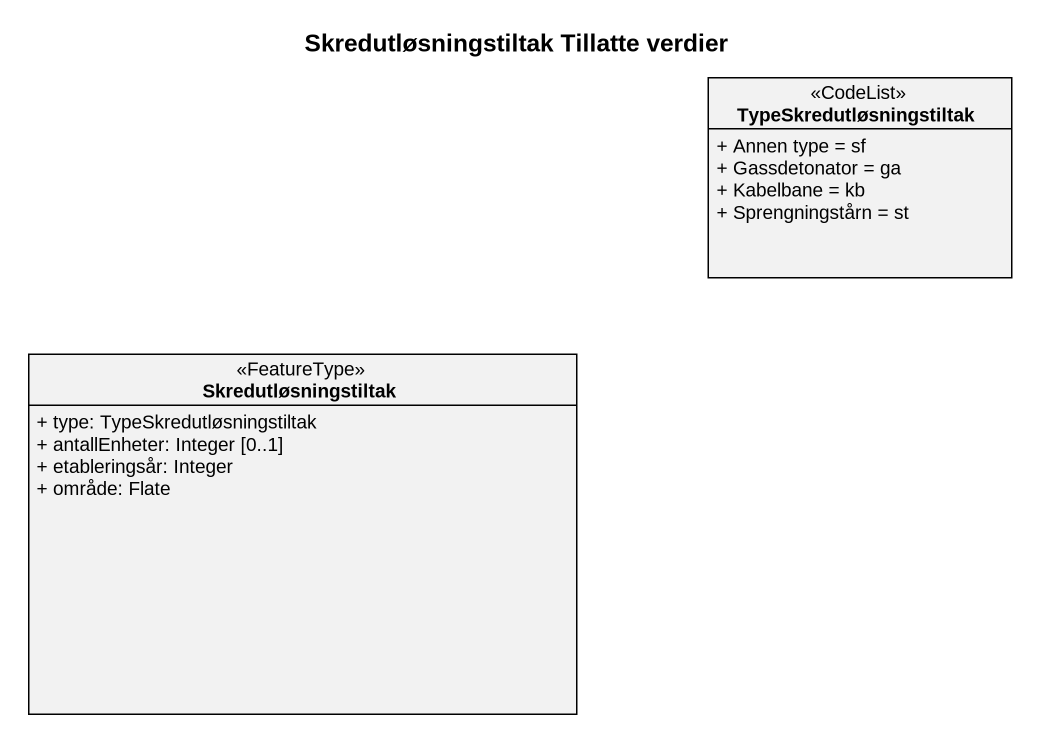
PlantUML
@startuml
title Skredutløsningstiltak Tillatte verdier
hide circle
hide empty members
skinparam classAttributeIconSize 0
class TypeSkredutløsningstiltak <<CodeList>> {
  + Annen type = sf
  + Gassdetonator = ga
  + Kabelbane = kb
  + Sprengningstårn = st
}
class Skredutløsningstiltak <<FeatureType>> {
  + type: TypeSkredutløsningstiltak
  + antallEnheter: Integer [0..1]
  + etableringsår: Integer
  + område: Flate
}
@enduml
